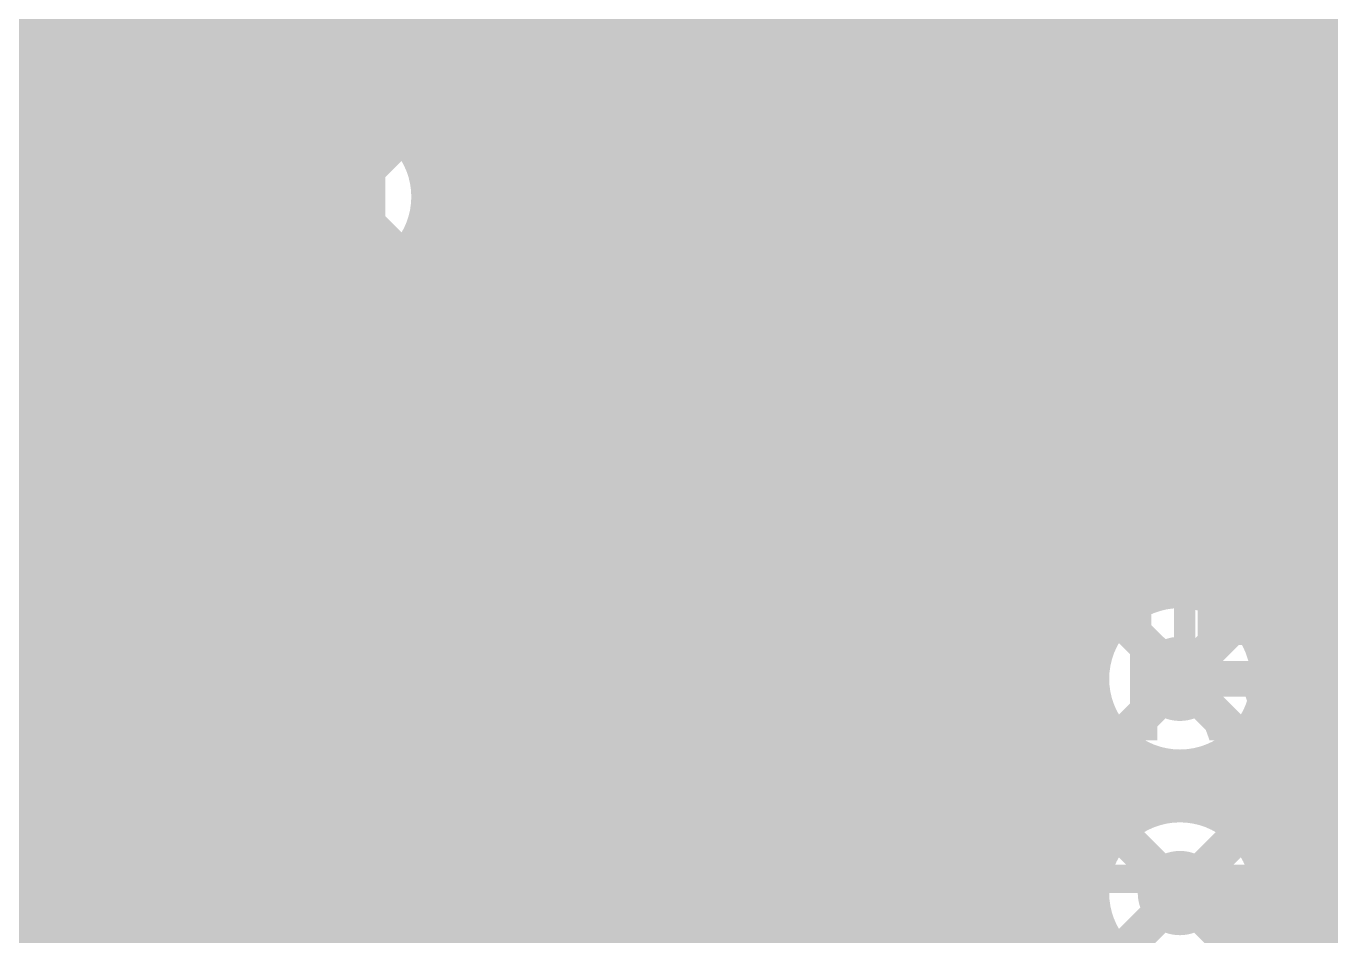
# Model space of a CAD drawing. Extents: x -3 to 92, y -53 to 125.
# Drawn here: x 30.78 to 40.06, y 71.58 to 78.05 of the extents above; entities that cross this region are included whole.
import ezdxf

# ---------------------------------------------------------------- set-up
doc = ezdxf.new("R2010")
doc.units = 0
doc.header["$MEASUREMENT"] = 0
doc.layers.get('0').update_dxf_attribs({"linetype": 'CONTINUOUS'})
for name, color, linetype in [('23-325-0_AST', 7, 'CONTINUOUS'), ('23-325-0_BOT', 7, 'CONTINUOUS'), ('23-325-0_DRD', 2, 'CONTINUOUS'), ('23-325-0_IN1', 4, 'CONTINUOUS'), ('23-325-0_IN2', 3, 'CONTINUOUS'), ('23-325-0_SMT', 10, 'CONTINUOUS'), ('23-325-0_SPT', 14, 'CONTINUOUS'), ('23-325-0_SST', 9, 'CONTINUOUS'), ('23-325-0_TOP', 12, 'CONTINUOUS'), ('THRUHOLE_TAP', 8, 'CONTINUOUS')]:
    doc.layers.add(name, color=color, linetype=linetype)

# ---------------------------------------------------------------- blocks, each defined once
blk = doc.blocks.new('ROUND_68')
at = {"const_width": 0.29972}
blk.add_lwpolyline([(-0.14986, 0, 1), (0.14986, 0, 1)], format="xyb", close=True, dxfattribs=at)
blk = doc.blocks.new('ROUND_78')
at = {"const_width": 0.29972}
blk.add_lwpolyline([(-0.14986, 0, 1), (0.14986, 0, 1)], format="xyb", close=True, dxfattribs=at)
blk = doc.blocks.new('RECTANGLE_10')
blk.add_solid([(0.508, 0.9017), (0.508, -0.9017), (-0.508, 0.9017), (-0.508, -0.9017)])
blk = doc.blocks.new('RECTANGLE_19')
blk.add_solid([(0.40005, 0.25019), (0.40005, -0.25019), (-0.40005, 0.25019), (-0.40005, -0.25019)])
blk = doc.blocks.new('RECTANGLE_48')
blk.add_solid([(0.65024, 0.44958), (0.65024, -0.44958), (-0.65024, 0.44958), (-0.65024, -0.44958)])
blk = doc.blocks.new('ROUND_84')
at = {"const_width": 0.10033}
blk.add_lwpolyline([(-0.050164, 0, 1), (0.050164, 0, 1)], format="xyb", close=True, dxfattribs=at)

msp = doc.modelspace()

# ---------------------------------------------------------------- linework, layer by layer
at = {"layer": '23-325-0_AST'}
for points, const_width in [([(30.353, 75.438), (35.687, 75.438), (35.687, 78.232), (30.353, 78.232), (30.353, 75.438)], 0.1524), ([(38.354, 77.6986), (42.164, 77.6986), (42.164, 74.676), (37.8206, 74.676), (37.8206, 77.1652), (38.354, 77.6986)], 0.20066), ([(30.92704, 76.90866), (31.28264, 76.90866), (31.40202, 77.07884), (31.40202, 77.24648), (31.28264, 77.41666), (30.92704, 77.41666), (30.92704, 76.40066)], 0.1524), ([(32.1818, 76.90866), (32.24022, 77.07884), (32.24022, 77.24648), (32.1818, 77.41666), (31.8262, 77.41666), (31.76524, 77.24648), (31.76524, 77.07884), (31.8262, 76.90866), (32.1818, 76.90866), (32.24022, 76.73848), (32.24022, 76.57084), (32.1818, 76.40066), (31.8262, 76.40066), (31.76524, 76.57084), (31.76524, 76.73848), (31.8262, 76.90866)], 0.1524), ([(33.02, 76.90866), (32.6644, 76.90866), (32.60344, 77.07884), (32.60344, 77.24648), (32.6644, 77.41666), (33.02, 77.41666), (33.07842, 77.24648), (33.07842, 77.07884), (32.8422, 76.40066)], 0.1524), ([(39.94404, 75.81138), (39.94404, 76.82738), (39.82466, 76.6572)], 0.1524), ([(31.22422, 76.90866), (31.40202, 76.40066)], 0.1524), ([(39.34206, 76.82738), (39.34206, 75.98156), (39.28364, 75.81138), (38.92804, 75.81138), (38.86962, 75.98156), (38.86962, 76.82738)], 0.1524), ([(40.06342, 75.81138), (39.82466, 75.81138)], 0.1524), ([(30.67558, 74.31532), (30.5054, 74.37374), (30.33776, 74.37374), (30.16758, 74.31532), (30.16758, 73.95972), (30.33776, 73.9013), (30.5054, 73.9013), (30.67558, 73.95972), (30.67558, 74.31532), (30.84576, 74.37374), (31.0134, 74.37374), (31.18358, 74.31532), (31.18358, 73.95972), (31.0134, 73.9013), (30.84576, 73.9013), (30.67558, 73.95972)], 0.1524), ([(31.6865, 74.05878), (31.6865, 74.16038), (33.0835, 74.16038), (33.0835, 74.05878)], 0.20066), ([(31.98622, 74.16038), (32.08528, 74.16038), (32.08528, 73.15962), (31.98622, 73.15962), (31.98622, 74.16038)], 0.20066), ([(35.4965, 74.05878), (35.4965, 74.16038), (36.8935, 74.16038), (36.8935, 74.05878)], 0.20066), ([(35.79622, 74.16038), (35.89528, 74.16038), (35.89528, 73.15962), (35.79622, 73.15962), (35.79622, 74.16038)], 0.20066), ([(38.7096, 73.04532), (38.7096, 74.06132), (38.59276, 73.89114)], 0.1524), ([(37.63518, 73.04532), (37.99078, 73.04532), (38.11016, 73.38314), (38.11016, 73.7235), (37.99078, 74.06132), (37.63518, 74.06132)], 0.1524), ([(37.6936, 73.04532), (37.6936, 74.06132)], 0.1524), ([(39.1922, 73.2155), (39.25316, 73.04532), (39.60876, 73.04532), (39.66718, 73.2155), (39.66718, 73.55332), (39.5478, 73.7235), (39.1922, 73.7235), (39.1922, 74.06132), (39.66718, 74.06132)], 0.1524), ([(31.18358, 73.0631), (31.18358, 73.4187), (30.84576, 73.53554), (30.5054, 73.53554), (30.16758, 73.4187), (30.16758, 73.0631)], 0.1524), ([(33.0835, 73.26122), (33.0835, 73.15962), (31.6865, 73.15962), (31.6865, 73.26122)], 0.20066), ([(36.8935, 73.26122), (36.8935, 73.15962), (35.4965, 73.15962), (35.4965, 73.26122)], 0.20066), ([(31.18358, 73.12152), (30.16758, 73.12152)], 0.1524), ([(38.82898, 73.04532), (38.59276, 73.04532)], 0.1524), ([(30.353, 69.723), (35.687, 69.723), (35.687, 72.517), (30.353, 72.517), (30.353, 69.723)], 0.1524), ([(38.354, 71.9836), (42.164, 71.9836), (42.164, 68.961), (37.8206, 68.961), (37.8206, 71.4502), (38.354, 71.9836)], 0.20066), ([(33.8582, 70.43166), (33.8582, 71.44766), (33.73882, 71.27748)], 0.1524)]:
    msp.add_lwpolyline(points, dxfattribs=dict(at, const_width=const_width))
at = {"layer": '23-325-0_BOT'}
for points, const_width in [([(32.131, 124.46), (32.131, 63.6524)], 0.254), ([(33.7312, 124.46), (33.7312, 62.31636)], 0.254), ([(33.9598, 124.46), (33.9598, 62.54496)], 0.254), ([(34.1884, 124.46), (34.1884, 62.77356)], 0.254), ([(34.417, 124.46), (34.417, 63.00216)], 0.254), ([(34.6456, 124.46), (34.6456, 63.23076)], 0.254), ([(34.8742, 124.46), (34.8742, 63.41364)], 0.254), ([(35.1028, 124.46), (35.1028, 63.4492)], 0.254), ([(35.3314, 124.46), (35.3314, 63.4492)], 0.254), ([(35.56, 124.46), (35.56, 63.4492)], 0.254), ([(35.7886, 124.46), (35.7886, 63.4492)], 0.254), ([(36.0172, 124.46), (36.0172, 63.4492)], 0.254), ([(37.6174, 124.46), (37.6174, 66.88074)], 0.254), ([(37.846, 124.46), (37.846, 66.92392)], 0.254), ([(38.0746, 124.46), (38.0746, 66.88074)], 0.254), ([(38.3032, 124.46), (38.3032, 66.7258)], 0.254), ([(38.5318, 124.46), (38.5318, 73.8378)], 0.254), ([(38.7604, 124.46), (38.7604, 73.99274)], 0.254), ([(38.989, 124.46), (38.989, 74.05116)], 0.254), ([(39.751, 112.903), (39.751, 74.168), (38.989, 73.406)], 0.254), ([(39.2176, 112.56772), (39.2176, 74.27976)], 0.254), ([(39.2938, 112.46866), (39.2938, 74.35596)], 0.254), ([(36.2458, 111.01578), (36.2458, 63.4492)], 0.254), ([(37.3888, 110.9599), (37.3888, 66.7258)], 0.254), ([(36.4744, 110.7313), (36.4744, 63.4492)], 0.254), ([(37.1602, 110.71606), (37.1602, 63.17996)], 0.254), ([(36.703, 110.63478), (36.703, 63.4492)], 0.254), ([(36.9316, 110.6297), (36.9316, 63.38824)], 0.254), ([(32.3596, 106.0704), (32.3596, 63.881)], 0.254), ([(24.13, 55.245), (24.13, 56.134), (31.369, 63.373), (31.369, 100.584)], 0.254), ([(31.9024, 100.24872), (31.9024, 63.4238)], 0.254), ([(31.8262, 100.14966), (31.8262, 63.373)], 0.254), ([(24.13, 57.785), (26.797, 60.452), (27.559, 60.452), (30.861, 63.754), (30.861, 89.281), (30.734, 89.281)], 0.254), ([(33.02, 81.915), (33.02, 76.835)], 0.635), ([(32.3723, 81.915), (32.3723, 76.835)], 0.254), ([(33.6677, 81.915), (33.6677, 76.835)], 0.254), ([(32.3723, 77.9526), (31.8262, 77.9526)], 0.254), ([(39.2938, 77.9526), (33.6677, 77.9526)], 0.254), ([(32.3723, 77.724), (31.8262, 77.724)], 0.254), ([(39.2938, 77.724), (33.6677, 77.724)], 0.254), ([(32.3723, 77.4954), (31.8262, 77.4954)], 0.254), ([(39.2938, 77.4954), (33.6677, 77.4954)], 0.254), ([(32.3723, 77.2668), (31.8262, 77.2668)], 0.254), ([(39.2938, 77.2668), (33.6677, 77.2668)], 0.254), ([(32.3723, 77.0382), (31.8262, 77.0382)], 0.254), ([(33.02, 76.835), (33.02, 71.12)], 0.635), ([(39.2938, 77.0382), (33.6677, 77.0382)], 0.254), ([(32.3723, 76.8096), (31.8262, 76.8096)], 0.254), ([(32.3723, 76.835), (32.3723, 71.12)], 0.254), ([(33.6677, 76.835), (33.6677, 71.12)], 0.254), ([(39.2938, 76.8096), (33.6677, 76.8096)], 0.254), ([(32.3723, 76.581), (31.8262, 76.581)], 0.254), ([(39.2938, 76.581), (33.6677, 76.581)], 0.254), ([(32.3723, 76.3524), (31.8262, 76.3524)], 0.254), ([(39.2938, 76.3524), (33.6677, 76.3524)], 0.254), ([(32.3723, 76.1238), (31.8262, 76.1238)], 0.254), ([(39.2938, 76.1238), (33.6677, 76.1238)], 0.254), ([(32.3723, 75.8952), (31.8262, 75.8952)], 0.254), ([(39.2938, 75.8952), (33.6677, 75.8952)], 0.254), ([(32.3723, 75.6666), (31.8262, 75.6666)], 0.254), ([(39.2938, 75.6666), (33.6677, 75.6666)], 0.254), ([(32.3723, 75.438), (31.8262, 75.438)], 0.254), ([(39.2938, 75.438), (33.6677, 75.438)], 0.254), ([(32.3723, 75.2094), (31.8262, 75.2094)], 0.254), ([(39.2938, 75.2094), (33.6677, 75.2094)], 0.254), ([(32.3723, 74.9808), (31.8262, 74.9808)], 0.254), ([(39.2938, 74.9808), (33.6677, 74.9808)], 0.254), ([(32.3723, 74.7522), (31.8262, 74.7522)], 0.254), ([(39.2938, 74.7522), (33.6677, 74.7522)], 0.254), ([(32.3723, 74.5236), (31.8262, 74.5236)], 0.254), ([(39.2938, 74.5236), (33.6677, 74.5236)], 0.254), ([(32.3723, 74.295), (31.8262, 74.295)], 0.254), ([(39.2303, 74.295), (33.6677, 74.295)], 0.254), ([(39.2938, 74.35596), (38.97122, 74.03592)], 0.254), ([(32.3723, 74.0664), (31.8262, 74.0664)], 0.254), ([(39.0017, 74.0664), (33.6677, 74.0664)], 0.254), ([(32.3723, 73.8378), (31.8262, 73.8378)], 0.254), ([(38.52926, 73.8378), (33.6677, 73.8378)], 0.254), ([(32.3723, 73.6092), (31.8262, 73.6092)], 0.254), ([(38.3921, 73.6092), (33.6677, 73.6092)], 0.254), ([(39.8018, 73.5711), (39.61892, 73.38822)], 0.254), ([(39.8018, 73.5711), (39.8018, 50.8)], 0.254), ([(32.3723, 73.3806), (31.8262, 73.3806)], 0.254), ([(38.35908, 73.3806), (33.6677, 73.3806)], 0.254), ([(39.8018, 73.3806), (39.61892, 73.3806)], 0.254), ([(39.6748, 73.4441), (39.6748, 46.101)], 0.254), ([(32.3723, 73.152), (31.8262, 73.152)], 0.254), ([(38.41242, 73.152), (33.6677, 73.152)], 0.254), ([(39.8018, 73.152), (39.56558, 73.152)], 0.254), ([(32.3723, 72.9234), (31.8262, 72.9234)], 0.254), ([(38.5826, 72.9234), (33.6677, 72.9234)], 0.254), ([(38.5318, 72.97166), (38.5318, 72.3138)], 0.254), ([(39.8018, 72.9234), (39.39286, 72.9234)], 0.254), ([(39.4462, 72.97166), (39.4462, 72.3138)], 0.254), ([(38.7604, 72.81926), (38.7604, 72.46874)], 0.254), ([(39.2176, 72.81926), (39.2176, 72.46874)], 0.254), ([(38.989, 72.77608), (38.989, 72.51192)], 0.254), ([(32.3723, 72.6948), (31.8262, 72.6948)], 0.254), ([(39.8018, 72.6948), (33.6677, 72.6948)], 0.254), ([(32.3723, 72.4662), (31.8262, 72.4662)], 0.254), ([(38.75278, 72.4662), (33.6677, 72.4662)], 0.254), ([(39.8018, 72.4662), (39.22522, 72.4662)], 0.254), ([(32.3723, 72.2376), (31.8262, 72.2376)], 0.254), ([(38.4683, 72.2376), (33.6677, 72.2376)], 0.254), ([(39.8018, 72.2376), (39.5097, 72.2376)], 0.254), ([(32.3723, 72.009), (31.8262, 72.009)], 0.254), ([(38.37178, 72.009), (33.6677, 72.009)], 0.254), ([(39.8018, 72.009), (39.60622, 72.009)], 0.254), ([(32.3723, 71.7804), (31.8262, 71.7804)], 0.254), ([(38.3667, 71.7804), (33.6677, 71.7804)], 0.254), ([(39.8018, 71.7804), (39.6113, 71.7804)], 0.254), ([(32.3723, 71.5518), (31.8262, 71.5518)], 0.254), ([(38.45306, 71.5518), (33.6677, 71.5518)], 0.254), ([(39.8018, 71.5518), (39.52494, 71.5518)], 0.254)]:
    msp.add_lwpolyline(points, dxfattribs=dict(at, const_width=const_width))
at = {"layer": '23-325-0_BOT', "const_width": 0.254}
for points in [[(38.97122, 74.03592, 0.4059727), (38.35908, 73.406)], [(38.35908, 73.406, 0.4142136), (38.989, 72.77608)], [(38.989, 72.77608, 0.4059719), (39.61892, 73.38822)], [(38.989, 72.51192, 0.4142136), (38.35908, 71.882)], [(39.61892, 71.882, 0.4142136), (38.989, 72.51192)], [(38.35908, 71.882, 0.4142136), (38.989, 71.25208)], [(38.989, 71.25208, 0.4142136), (39.61892, 71.882)]]:
    msp.add_lwpolyline(points, format="xyb", dxfattribs=at)
at = {"layer": '23-325-0_DRD', "const_width": 0.254}
for points in [[(30.861, 77.851), (29.591, 79.121)], [(33.655, 77.47), (32.385, 76.2)], [(33.655, 76.2), (32.385, 77.47)], [(33.655, 77.47), (32.385, 76.2)], [(33.655, 76.2), (32.385, 77.47)], [(39.624, 74.041), (38.354, 72.771)], [(39.624, 72.771), (38.354, 74.041)], [(39.624, 72.517), (38.354, 71.247)], [(39.624, 71.247), (38.354, 72.517)], [(33.655, 71.755), (32.385, 70.485)], [(33.655, 70.485), (32.385, 71.755)], [(33.655, 71.755), (32.385, 70.485)], [(33.655, 70.485), (32.385, 71.755)]]:
    msp.add_lwpolyline(points, dxfattribs=at)
at = {"layer": '23-325-0_IN1', "const_width": 0.254}
for points in [[(33.9344, 124.46), (33.9344, 47.9552)], [(34.163, 124.46), (34.163, 47.9552)], [(35.7632, 124.46), (35.7632, 62.90818)], [(37.592, 124.46), (37.592, 66.87058)], [(37.8206, 124.46), (37.8206, 66.92392)], [(38.0492, 124.46), (38.0492, 66.8909)], [(35.5346, 112.48898), (35.5346, 62.92342)], [(35.9918, 112.46866), (35.9918, 62.8523)], [(39.4208, 112.36706), (39.4208, 73.8632)], [(34.3916, 112.31372), (34.3916, 62.23)], [(39.6494, 112.2807), (39.6494, 51.0032)], [(39.878, 112.28578), (39.878, 51.0032)], [(38.2778, 112.21466), (38.2778, 66.7512)], [(39.1922, 112.21466), (39.1922, 74.0029)], [(34.6202, 112.09782), (34.6202, 62.5348)], [(35.306, 112.14608), (35.306, 62.90056)], [(38.5064, 112.06226), (38.5064, 73.80986)], [(38.9636, 112.06226), (38.9636, 74.03592)], [(34.8488, 112.02416), (34.8488, 62.71768)], [(35.0774, 112.03686), (35.0774, 62.83452)], [(38.735, 112.01908), (38.735, 73.98258)], [(36.2204, 111.09198), (36.2204, 62.74816)], [(37.3634, 110.91672), (37.3634, 66.69786)], [(36.449, 110.74908), (36.449, 62.58306)], [(37.1348, 110.70082), (37.1348, 62.5094)], [(36.6776, 110.63986), (36.6776, 62.31636)], [(36.9062, 110.62716), (36.9062, 62.18174)], [(40.1066, 108.88472), (40.1066, 51.0032)], [(33.7058, 108.8009), (33.7058, 47.9552)], [(32.3342, 106.09326), (32.3342, 47.9552)], [(32.1056, 105.50398), (32.1056, 47.9552)], [(31.877, 100.21062), (31.877, 47.93742)], [(31.6484, 100.02012), (31.6484, 52.53228)], [(31.4198, 99.95662), (31.4198, 52.74818)], [(31.1912, 88.84666), (31.1912, 52.82184)], [(30.9626, 88.69426), (30.9626, 52.8066)], [(32.5628, 81.48066), (32.5628, 77.2668)], [(33.4772, 81.48066), (33.4772, 77.2668)], [(32.7914, 81.32826), (32.7914, 77.42174)], [(33.02, 81.28508), (33.02, 77.46492)], [(33.2486, 81.32826), (33.2486, 77.42174)], [(30.734, 78.11262), (30.734, 52.69738)], [(53.9496, 77.9526), (30.56128, 77.9526)], [(53.77942, 77.724), (-2.413, 77.724)], [(53.72608, 77.4954), (27.60726, 77.4954)], [(32.56026, 77.2668), (28.10002, 77.2668)], [(53.7591, 77.2668), (33.4772, 77.2668)], [(32.4231, 77.0382), (28.33624, 77.0382)], [(53.89626, 77.0382), (33.6169, 77.0382)], [(32.39008, 76.8096), (28.4861, 76.8096)], [(73.4568, 76.8096), (33.64992, 76.8096)], [(32.44342, 76.581), (28.58008, 76.581)], [(73.4949, 76.581), (33.59658, 76.581)], [(32.6136, 76.3524), (28.6258, 76.3524)], [(32.5628, 76.40066), (32.5628, 71.5518)], [(73.6092, 76.3524), (33.42386, 76.3524)], [(33.4772, 76.40066), (33.4772, 71.5518)], [(32.7914, 76.24826), (32.7914, 71.70674)], [(33.2486, 76.24826), (33.2486, 71.70674)], [(33.02, 76.20508), (33.02, 71.74992)], [(44.6024, 76.1238), (28.63342, 76.1238)], [(44.43222, 75.8952), (28.6004, 75.8952)], [(44.37888, 75.6666), (28.5242, 75.6666)], [(44.4119, 75.438), (28.39466, 75.438)], [(44.54906, 75.2094), (28.19146, 75.2094)], [(86.36, 74.9808), (27.83586, 74.9808)], [(86.36, 74.7522), (17.36852, 74.7522)], [(86.36, 74.5236), (17.24406, 74.5236)], [(86.36, 74.295), (-2.413, 74.295)], [(86.36, 74.0664), (-2.413, 74.0664)], [(38.52926, 73.8378), (-2.413, 73.8378)], [(86.36, 73.8378), (39.4462, 73.8378)], [(38.3921, 73.6092), (-2.413, 73.6092)], [(86.36, 73.6092), (39.5859, 73.6092)], [(38.35908, 73.3806), (-2.413, 73.3806)], [(86.36, 73.3806), (39.61892, 73.3806)], [(38.41242, 73.152), (-2.413, 73.152)], [(86.36, 73.152), (39.56558, 73.152)], [(38.5064, 72.9996), (38.5064, 72.28586)], [(38.5826, 72.9234), (-2.413, 72.9234)], [(49.19472, 72.9234), (39.39286, 72.9234)], [(39.4208, 72.94626), (39.4208, 72.3392)], [(38.735, 72.82942), (38.735, 72.45858)], [(39.1922, 72.8091), (39.1922, 72.4789)], [(38.9636, 72.77608), (38.9636, 72.51192)], [(48.97882, 72.6948), (-2.413, 72.6948)], [(38.75278, 72.4662), (-2.413, 72.4662)], [(48.90516, 72.4662), (39.22522, 72.4662)], [(38.4683, 72.2376), (-2.413, 72.2376)], [(48.91786, 72.2376), (39.5097, 72.2376)], [(38.37178, 72.009), (-2.413, 72.009)], [(49.02708, 72.009), (39.60622, 72.009)], [(38.3667, 71.7804), (-0.04572, 71.7804)], [(49.36998, 71.7804), (39.6113, 71.7804)], [(32.56026, 71.5518), (0.17018, 71.5518)], [(38.45306, 71.5518), (33.4772, 71.5518)], [(86.36, 71.5518), (39.52494, 71.5518)], [(38.5064, 71.4756), (38.5064, 62.85992)]]:
    msp.add_lwpolyline(points, dxfattribs=at)
for points in [[(30.226, 77.85608, 0.4142136), (30.85592, 78.486)], [(33.02, 77.46492, 0.4142136), (32.39008, 76.835)], [(33.02, 77.46492, 0.4142136), (32.39008, 76.835)], [(33.64992, 76.835, 0.4142136), (33.02, 77.46492)], [(33.64992, 76.835, 0.4142136), (33.02, 77.46492)], [(32.39008, 76.835, 0.4142136), (33.02, 76.20508)], [(32.39008, 76.835, 0.4142136), (33.02, 76.20508)], [(33.02, 76.20508, 0.4142136), (33.64992, 76.835)], [(33.02, 76.20508, 0.4142136), (33.64992, 76.835)], [(38.989, 74.03592, 0.4142136), (38.35908, 73.406)], [(39.61892, 73.406, 0.4142136), (38.989, 74.03592)], [(38.35908, 73.406, 0.4142136), (38.989, 72.77608)], [(38.989, 72.77608, 0.4142136), (39.61892, 73.406)], [(38.989, 72.51192, 0.4142136), (38.35908, 71.882)], [(39.61892, 71.882, 0.4142136), (38.989, 72.51192)], [(38.35908, 71.882, 0.4142136), (38.989, 71.25208)], [(38.989, 71.25208, 0.4142136), (39.61892, 71.882)], [(33.02, 71.74992, 0.4142136), (32.39008, 71.12)], [(33.64992, 71.12, 0.4142136), (33.02, 71.74992)]]:
    msp.add_lwpolyline(points, format="xyb", dxfattribs=at)
at = {"layer": '23-325-0_IN2', "const_width": 0.254}
for points in [[(38.989, 73.406), (45.974, 73.406), (50.419, 68.961), (54.864, 68.961)], [(38.989, 71.882), (39.116, 71.755), (43.815, 71.755), (45.085, 70.485), (45.085, 69.723)]]:
    msp.add_lwpolyline(points, dxfattribs=at)
at = {"layer": '23-325-0_SST'}
for points, const_width in [([(30.353, 75.438), (30.353, 78.232), (35.687, 78.232), (35.687, 75.438), (30.353, 75.438)], 0.1524), ([(36.58616, 77.86116), (36.58616, 77.53858)], 0.1524), ([(36.72332, 77.86878), (36.72332, 77.53096)], 0.1524), ([(36.83254, 77.75956), (36.49472, 77.75956)], 0.1524), ([(38.354, 77.6986), (42.164, 77.6986), (42.164, 74.676), (37.8206, 74.676), (37.8206, 77.1652), (38.354, 77.6986)], 0.20066), ([(36.82492, 77.6224), (36.50234, 77.6224)], 0.1524), ([(32.19704, 74.77506), (32.55264, 74.77506), (32.67202, 74.9427), (32.67202, 75.11288), (32.55264, 75.28306), (32.19704, 75.28306), (32.19704, 74.26706)], 0.1524), ([(33.4518, 74.77506), (33.51022, 74.9427), (33.51022, 75.11288), (33.4518, 75.28306), (33.0962, 75.28306), (33.03524, 75.11288), (33.03524, 74.9427), (33.0962, 74.77506), (33.4518, 74.77506), (33.51022, 74.60488), (33.51022, 74.4347), (33.4518, 74.26706), (33.0962, 74.26706), (33.03524, 74.4347), (33.03524, 74.60488), (33.0962, 74.77506)], 0.1524), ([(34.29, 74.77506), (33.9344, 74.77506), (33.87344, 74.9427), (33.87344, 75.11288), (33.9344, 75.28306), (34.29, 75.28306), (34.34842, 75.11288), (34.34842, 74.9427), (34.1122, 74.26706)], 0.1524), ([(32.49422, 74.77506), (32.67202, 74.26706)], 0.1524), ([(39.02202, 73.20026), (39.02202, 74.21626), (38.90518, 74.04608)], 0.1524), ([(30.353, 74.21626), (30.18282, 74.27468), (30.01518, 74.27468), (29.845, 74.21626), (29.845, 73.86066), (30.01518, 73.7997), (30.18282, 73.7997), (30.353, 73.86066), (30.353, 74.21626), (30.52318, 74.27468), (30.69082, 74.27468), (30.861, 74.21626), (30.861, 73.86066), (30.69082, 73.7997), (30.52318, 73.7997), (30.353, 73.86066)], 0.1524), ([(33.0835, 74.05878), (33.0835, 74.16038), (31.6865, 74.16038), (31.6865, 74.05878)], 0.1524), ([(31.98622, 74.16038), (32.08528, 74.16038), (32.08528, 73.15962), (31.98622, 73.15962), (31.98622, 74.16038)], 0.1524), ([(36.8935, 74.05878), (36.8935, 74.16038), (35.4965, 74.16038), (35.4965, 74.05878)], 0.1524), ([(35.79622, 74.16038), (35.89528, 74.16038), (35.89528, 73.15962), (35.79622, 73.15962), (35.79622, 74.16038)], 0.1524), ([(37.9476, 73.20026), (38.3032, 73.20026), (38.42258, 73.53808), (38.42258, 73.8759), (38.3032, 74.21626), (37.9476, 74.21626)], 0.1524), ([(38.00602, 73.20026), (38.00602, 74.21626)], 0.1524), ([(39.50462, 73.3679), (39.56558, 73.20026), (39.92118, 73.20026), (39.9796, 73.3679), (39.9796, 73.70826), (39.86022, 73.8759), (39.50462, 73.8759), (39.50462, 74.21626), (39.9796, 74.21626)], 0.1524), ([(30.861, 72.9615), (30.861, 73.3171), (30.52318, 73.43648), (30.18282, 73.43648), (29.845, 73.3171), (29.845, 72.9615)], 0.1524), ([(31.6865, 73.26122), (31.6865, 73.15962), (33.0835, 73.15962), (33.0835, 73.26122)], 0.1524), ([(35.4965, 73.26122), (35.4965, 73.15962), (36.8935, 73.15962), (36.8935, 73.26122)], 0.1524), ([(39.1414, 73.20026), (38.90518, 73.20026)], 0.1524), ([(30.861, 73.02246), (29.845, 73.02246)], 0.1524), ([(30.353, 69.723), (30.353, 72.517), (35.687, 72.517), (35.687, 69.723), (30.353, 69.723)], 0.1524), ([(36.58616, 72.14616), (36.58616, 71.82358)], 0.1524), ([(36.72332, 72.15378), (36.72332, 71.81596)], 0.1524), ([(36.83254, 72.04456), (36.49472, 72.04456)], 0.1524), ([(38.354, 71.9836), (42.164, 71.9836), (42.164, 68.961), (37.8206, 68.961), (37.8206, 71.4502), (38.354, 71.9836)], 0.20066), ([(36.82492, 71.9074), (36.50234, 71.9074)], 0.1524)]:
    msp.add_lwpolyline(points, dxfattribs=dict(at, const_width=const_width))
at = {"layer": '23-325-0_SST', "const_width": 0.1524}
for points in [[(36.6649, 77.87894, 0.4142136), (36.48456, 77.6986)], [(36.8427, 77.6986, 0.4142136), (36.6649, 77.8764)], [(36.48456, 77.6986, 0.4142136), (36.6649, 77.51826)], [(36.6649, 77.5208, 0.4142136), (36.8427, 77.6986)], [(36.6649, 72.16394, 0.4142136), (36.48456, 71.9836)], [(36.8427, 71.9836, 0.4142136), (36.6649, 72.1614)], [(36.48456, 71.9836, 0.4142136), (36.6649, 71.80326)], [(36.6649, 71.8058, 0.4142136), (36.8427, 71.9836)]]:
    msp.add_lwpolyline(points, format="xyb", dxfattribs=at)
at = {"layer": '23-325-0_TOP'}
for points, const_width in [([(37.19576, 73.66), (37.846, 73.66), (37.846, 79.375), (37.19576, 79.375)], 0.254), ([(31.3436, 76.835), (33.02, 76.835)], 0.635), ([(33.02, 76.835), (31.3436, 76.835)], 0.635), ([(31.38424, 73.66), (31.496, 73.66), (34.671, 76.835), (34.6964, 76.835)], 0.635), ([(36.8554, 76.835), (34.6964, 76.835)], 0.635), ([(33.11398, 76.19492), (31.20136, 74.27976)], 0.254), ([(32.1818, 76.1873), (32.1818, 75.6031)], 0.254), ([(33.02, 76.1873), (32.1818, 76.1873)], 0.254), ([(32.3342, 76.1873), (32.3342, 75.4126)], 0.254), ([(32.5628, 76.1873), (32.5628, 75.6412)], 0.254), ([(32.7914, 76.1873), (32.7914, 75.8698)], 0.254), ([(33.02, 76.1873), (33.02, 76.0984)], 0.254), ([(33.04286, 76.1238), (32.1818, 76.1238)], 0.254), ([(32.81426, 75.8952), (32.1818, 75.8952)], 0.254), ([(36.8554, 75.565), (36.83, 75.565), (35.56, 74.295), (35.56, 73.914), (35.306, 73.66), (35.19424, 73.66)], 0.635), ([(32.1818, 75.6031), (30.5054, 75.6031)], 0.254), ([(30.734, 75.6031), (30.734, 74.23912)], 0.254), ([(30.9626, 75.6031), (30.9626, 74.23912)], 0.254), ([(31.1912, 75.6031), (31.1912, 74.27722)], 0.254), ([(31.4198, 75.6031), (31.4198, 74.4982)], 0.254), ([(31.6484, 75.6031), (31.6484, 74.7268)], 0.254), ([(31.877, 75.6031), (31.877, 74.9554)], 0.254), ([(32.1056, 75.6031), (32.1056, 75.184)], 0.254), ([(32.58566, 75.6666), (32.1818, 75.6666)], 0.254), ([(32.35706, 75.438), (28.39466, 75.438)], 0.254), ([(32.12846, 75.2094), (28.19146, 75.2094)], 0.254), ([(33.38576, 73.66), (32.36976, 72.644), (28.575, 72.644), (28.067, 73.152), (14.478, 73.152), (11.303, 73.152), (9.525, 74.93), (9.36498, 74.93)], 0.635), ([(31.89986, 74.9808), (27.83586, 74.9808)], 0.254), ([(36.96462, 74.78522), (36.2077, 74.02576)], 0.254), ([(37.3888, 74.78522), (36.96462, 74.78522)], 0.254), ([(37.1348, 74.78522), (37.1348, 74.23912)], 0.254), ([(37.3634, 74.78522), (37.3634, 74.23912)], 0.254), ([(37.3888, 74.78522), (37.3888, 74.23912)], 0.254), ([(31.67126, 74.7522), (23.96236, 74.7522)], 0.254), ([(36.9062, 74.72426), (36.9062, 74.23912)], 0.254), ([(37.3888, 74.7522), (36.9316, 74.7522)], 0.254), ([(31.44266, 74.5236), (23.73376, 74.5236)], 0.254), ([(36.6776, 74.49566), (36.6776, 74.23912)], 0.254), ([(37.3888, 74.5236), (36.703, 74.5236)], 0.254), ([(31.21406, 74.295), (16.19504, 74.295)], 0.254), ([(37.3888, 74.295), (36.4744, 74.295)], 0.254), ([(31.09722, 74.23912), (30.65526, 74.23912)], 0.254), ([(36.449, 74.26706), (36.449, 71.89978)], 0.254), ([(36.46424, 74.23912), (36.46424, 73.08088)], 0.254), ([(37.3888, 74.23912), (36.46424, 74.23912)], 0.254), ([(36.2077, 74.02576), (36.2077, 73.914)], 0.254), ([(36.2204, 74.03846), (36.2204, 71.89978)], 0.254), ([(36.46424, 74.0664), (36.2458, 74.0664)], 0.254), ([(35.19424, 73.66), (33.38576, 73.66)], 0.635), ([(36.46424, 73.8378), (36.20262, 73.8378)], 0.254), ([(37.846, 66.294), (37.846, 73.66), (37.19576, 73.66)], 0.254), ([(36.46424, 73.6092), (36.1315, 73.6092)], 0.254), ([(36.0172, 73.45426), (35.92576, 73.36282)], 0.254), ([(36.46424, 73.3806), (35.94354, 73.3806)], 0.254), ([(35.9918, 73.42886), (35.9918, 71.89978)], 0.254), ([(35.92576, 73.36282), (35.92576, 73.08088)], 0.254), ([(36.46424, 73.152), (35.92576, 73.152)], 0.254), ([(33.65246, 73.0123), (32.83458, 72.19188)], 0.254), ([(35.19424, 73.0123), (33.65246, 73.0123)], 0.254), ([(33.7058, 73.0123), (33.7058, 65.3542)], 0.254), ([(33.9344, 73.0123), (33.9344, 72.3519)], 0.254), ([(34.163, 73.0123), (34.163, 72.3519)], 0.254), ([(34.3916, 73.0123), (34.3916, 72.3519)], 0.254), ([(34.6202, 73.0123), (34.6202, 72.3519)], 0.254), ([(34.8488, 73.0123), (34.8488, 72.3519)], 0.254), ([(35.0774, 73.0123), (35.0774, 72.3519)], 0.254), ([(35.306, 73.0123), (35.306, 72.3519)], 0.254), ([(35.5346, 73.05294), (35.5346, 71.7677)], 0.254), ([(35.92576, 73.08088), (35.59302, 73.08088)], 0.254), ([(35.7632, 73.08088), (35.7632, 71.7677)], 0.254), ([(37.3888, 73.08088), (36.46424, 73.08088)], 0.254), ([(36.6776, 73.08088), (36.6776, 71.89978)], 0.254), ([(36.9062, 73.08088), (36.9062, 71.89978)], 0.254), ([(37.1348, 73.08088), (37.1348, 71.89978)], 0.254), ([(37.3634, 73.08088), (37.3634, 71.89978)], 0.254), ([(37.3888, 73.08088), (37.3888, 71.89978)], 0.254), ([(37.3888, 72.9234), (33.56356, 72.9234)], 0.254), ([(33.4772, 72.83704), (33.4772, 71.5772)], 0.254), ([(37.3888, 72.6948), (33.33496, 72.6948)], 0.254), ([(33.2486, 72.60844), (33.2486, 71.72452)], 0.254), ([(37.3888, 72.4662), (33.10636, 72.4662)], 0.254), ([(33.02, 72.37984), (33.02, 71.7677)], 0.254), ([(35.5346, 72.3519), (33.8582, 72.3519), (33.8582, 69.8881)], 0.254), ([(35.5346, 72.3519), (35.5346, 71.7677)], 0.254), ([(33.8582, 72.2376), (32.87776, 72.2376)], 0.254), ([(37.3888, 72.2376), (35.5346, 72.2376)], 0.254), ([(32.7914, 72.15378), (32.7914, 71.7677)], 0.254), ([(32.36976, 71.9963), (32.1818, 71.9963)], 0.254), ([(32.1818, 71.9963), (32.1818, 71.7677)], 0.254), ([(32.3342, 71.9963), (32.3342, 71.7677)], 0.254), ([(33.8582, 72.009), (32.49676, 72.009)], 0.254), ([(32.5628, 72.02678), (32.5628, 71.7677)], 0.254), ([(37.3888, 72.009), (35.5346, 72.009)], 0.254), ([(35.87496, 71.89978), (35.87496, 71.7677)], 0.254), ([(37.3888, 71.89978), (35.87496, 71.89978)], 0.254), ([(39.06266, 47.6631), (39.06266, 49.47666), (40.005, 50.419), (40.005, 70.866), (38.989, 71.882)], 0.254), ([(33.8582, 71.7804), (32.1818, 71.7804)], 0.254), ([(33.02, 71.7677), (32.1818, 71.7677)], 0.254), ([(35.87496, 71.7804), (35.5346, 71.7804)], 0.254), ([(35.87496, 71.7677), (35.5346, 71.7677)], 0.254), ([(33.8582, 71.5518), (33.5026, 71.5518)], 0.254)]:
    msp.add_lwpolyline(points, dxfattribs=dict(at, const_width=const_width))
at = {"layer": '23-325-0_TOP', "const_width": 0.254}
for points in [[(33.02, 76.1873, 0.036462), (33.11409, 76.19417)], [(31.20136, 74.27976, 0.043326), (31.09729, 74.23897)], [(36.0172, 73.45426, 0.1996324), (36.20838, 73.914)], [(35.306, 73.0123, 0.1155427), (35.59362, 73.07966)], [(35.306, 73.0123, 0.1155427), (35.59362, 73.07966)], [(32.36976, 71.9963, 0.1989118), (32.82775, 72.18601)], [(32.36976, 71.9963, 0.1989118), (32.82775, 72.18601)], [(33.6677, 71.12, 0.4142136), (33.02, 71.7677)]]:
    msp.add_lwpolyline(points, format="xyb", dxfattribs=at)

# ---------------------------------------------------------------- block references
at = {"layer": '23-325-0_BOT'}
for name, p in [('ROUND_78', (33.02, 76.835)), ('ROUND_68', (38.989, 73.406)), ('ROUND_68', (38.989, 71.882))]:
    msp.add_blockref(name, p, dxfattribs=at)
at = {"layer": '23-325-0_IN1'}
for p in [(33.02, 76.835), (38.989, 73.406), (38.989, 71.882)]:
    msp.add_blockref('ROUND_78', p, dxfattribs=at)
at = {"layer": '23-325-0_IN2'}
for name, p in [('ROUND_78', (33.02, 76.835)), ('ROUND_68', (38.989, 73.406)), ('ROUND_68', (38.989, 71.882))]:
    msp.add_blockref(name, p, dxfattribs=at)
at = {"layer": '23-325-0_SMT'}
for name, p in [('RECTANGLE_10', (31.3436, 76.835)), ('RECTANGLE_10', (34.6964, 76.835)), ('RECTANGLE_48', (36.8554, 76.835)), ('RECTANGLE_48', (36.8554, 75.565)), ('RECTANGLE_19', (31.38424, 73.66)), ('RECTANGLE_19', (33.38576, 73.66)), ('RECTANGLE_19', (35.19424, 73.66)), ('RECTANGLE_19', (37.19576, 73.66)), ('RECTANGLE_10', (31.3436, 71.12)), ('RECTANGLE_10', (34.6964, 71.12))]:
    msp.add_blockref(name, p, dxfattribs=at)
at = {"layer": '23-325-0_SPT'}
for name, p in [('RECTANGLE_10', (31.3436, 76.835)), ('RECTANGLE_10', (34.6964, 76.835)), ('RECTANGLE_48', (36.8554, 76.835)), ('RECTANGLE_48', (36.8554, 75.565)), ('RECTANGLE_19', (31.38424, 73.66)), ('RECTANGLE_19', (33.38576, 73.66)), ('RECTANGLE_19', (35.19424, 73.66)), ('RECTANGLE_19', (37.19576, 73.66)), ('RECTANGLE_10', (31.3436, 71.12)), ('RECTANGLE_10', (34.6964, 71.12))]:
    msp.add_blockref(name, p, dxfattribs=at)
at = {"layer": '23-325-0_TOP'}
for name, p in [('RECTANGLE_10', (31.3436, 76.835)), ('RECTANGLE_10', (34.6964, 76.835)), ('RECTANGLE_48', (36.8554, 76.835)), ('ROUND_68', (33.02, 76.835)), ('RECTANGLE_48', (36.8554, 75.565)), ('RECTANGLE_19', (31.38424, 73.66)), ('RECTANGLE_19', (33.38576, 73.66)), ('RECTANGLE_19', (35.19424, 73.66)), ('RECTANGLE_19', (37.19576, 73.66)), ('ROUND_68', (38.989, 73.406)), ('ROUND_68', (38.989, 71.882)), ('RECTANGLE_10', (31.3436, 71.12)), ('RECTANGLE_10', (34.6964, 71.12))]:
    msp.add_blockref(name, p, dxfattribs=at)
at = {"layer": 'THRUHOLE_TAP'}
for p in [(33.02, 76.835), (38.989, 73.406), (38.989, 71.882)]:
    msp.add_blockref('ROUND_84', p, dxfattribs=at)

doc.saveas('drawing.dxf')
